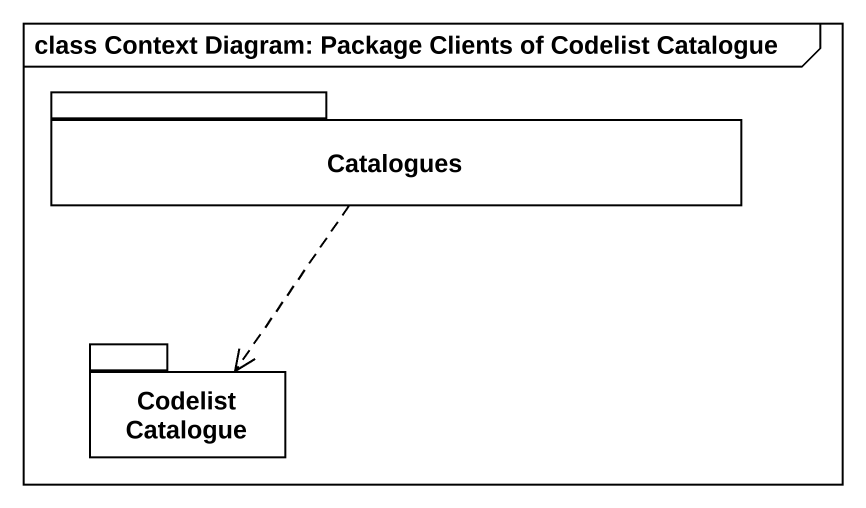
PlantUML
@startuml
mainframe class Context Diagram: Package Clients of Codelist Catalogue
package Catalogues {
}
package "Codelist Catalogue" as Codelist_Catalogue {
}
Catalogues ..> Codelist_Catalogue
@enduml
